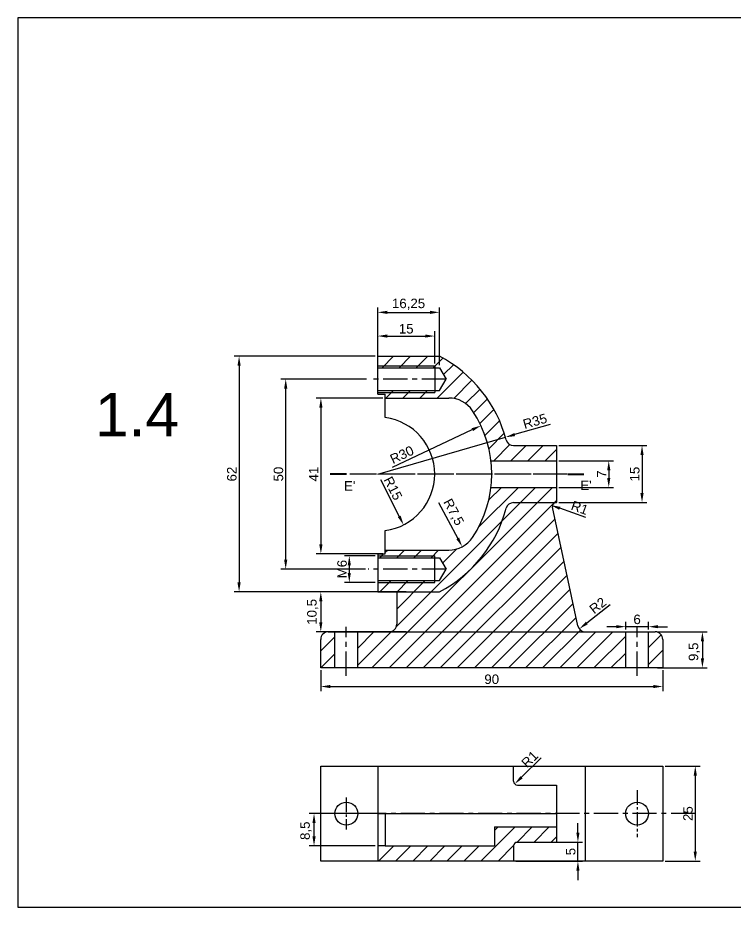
# Model space of a CAD drawing. Header units: inches. Extents: x 22 to 447, y 19 to 253.
# Drawn here: x 21.9 to 210.6, y 19.3 to 253.3 of the extents above; entities that cross this region are included whole.
import ezdxf

# ---------------------------------------------------------------- set-up
doc = ezdxf.new("R2010")
doc.units = ezdxf.units.IN
doc.header["$MEASUREMENT"] = 0
doc.linetypes.add('CENTER', pattern=[50.8, 31.75, -6.35, 6.35, -6.35])
doc.linetypes.add('CENTER2', pattern=[28.575, 19.05, -3.175, 3.175, -3.175])
doc.styles.get("Standard").update_dxf_attribs({"font": 'arial.ttf'})
doc.dimstyles.new('ISO-25', dxfattribs={"dimtxt": 2.5, "dimasz": 2.5, "dimexe": 1.25, "dimexo": 0.625, "dimtad": 1, "dimtxsty": 'Standard', "dimcen": 2.5, "dimclrd": 3, "dimclre": 3, "dimclrt": 3, "dimadec": 0, "dimazin": 0, "dimtfac": 1, "dimtmove": 0, "dimatfit": 3, "dimfxl": 1, "dimarcsym": 0})

# ---------------------------------------------------------------- blocks, each defined once
blk = doc.blocks.new('*D25')
at = {"color": 3, "lineweight": -2, "transparency": 16777216}
blk.add_line((117.27, 131.86), (122.24, 122.1), dxfattribs=at)
at = {"color": 3, "transparency": 16777216}
blk.add_solid([(122.61, 122.29), (121.87, 121.91), (123.38, 119.88)], dxfattribs=at)
at = {"layer": 'Defpoints', "color": 0, "transparency": 16777216}
for p in [(116.57, 133.24), (123.38, 119.88)]:
    blk.add_point(p, dxfattribs=at)
at = {"color": 3, "transparency": 16777216, "insert": (120.61, 129.5), "char_height": 2.5, "attachment_point": 5, "rotation": 297.0031}
blk.add_mtext('R15', dxfattribs=at)
blk = doc.blocks.new('*D26')
at = {"color": 3, "lineweight": -2, "transparency": 16777216}
blk.add_line((120.48, 135.08), (141.46, 144.93), dxfattribs=at)
at = {"color": 3, "transparency": 16777216}
blk.add_solid([(141.28, 145.31), (141.64, 144.55), (143.72, 145.99)], dxfattribs=at)
at = {"layer": 'Defpoints', "color": 0, "transparency": 16777216}
for p in [(143.72, 145.99), (116.57, 133.24)]:
    blk.add_point(p, dxfattribs=at)
at = {"color": 3, "transparency": 16777216, "insert": (122.94, 138.33), "char_height": 2.5, "attachment_point": 5, "rotation": 25.1588}
blk.add_mtext('R30', dxfattribs=at)
blk = doc.blocks.new('*D27')
at = {"color": 3, "lineweight": -2, "transparency": 16777216}
for p, q in [((161.96, 146.33), (152.6, 143.63)), ((116.57, 133.24), (150.2, 142.94))]:
    blk.add_line(p, q, dxfattribs=at)
at = {"color": 3, "transparency": 16777216}
blk.add_solid([(152.48, 144.03), (152.71, 143.23), (150.2, 142.94)], dxfattribs=at)
at = {"layer": 'Defpoints', "color": 0, "transparency": 16777216}
for p in [(150.2, 142.94), (116.57, 133.24)]:
    blk.add_point(p, dxfattribs=at)
at = {"color": 3, "transparency": 16777216, "insert": (157.95, 147.15), "char_height": 2.5, "attachment_point": 5, "rotation": 16.0857}
blk.add_mtext('R35', dxfattribs=at)
blk = doc.blocks.new('*D28')
at = {"color": 3, "lineweight": -2, "transparency": 16777216}
for p, q in [((164.19, 136.74), (178.61, 136.74)), ((177.36, 134.24), (177.36, 132.24)), ((164.19, 129.74), (178.61, 129.74))]:
    blk.add_line(p, q, dxfattribs=at)
at = {"color": 3, "transparency": 16777216}
for points in [[(176.94, 134.24), (177.78, 134.24), (177.36, 136.74)], [(176.94, 132.24), (177.78, 132.24), (177.36, 129.74)]]:
    blk.add_solid(points, dxfattribs=at)
at = {"layer": 'Defpoints', "color": 0, "transparency": 16777216}
for p in [(163.57, 136.74), (163.57, 129.74), (177.36, 129.74)]:
    blk.add_point(p, dxfattribs=at)
at = {"color": 3, "transparency": 16777216, "insert": (175.49, 133.24), "char_height": 2.5, "attachment_point": 5, "rotation": 90}
blk.add_mtext('7', dxfattribs=at)
blk = doc.blocks.new('*D29')
at = {"color": 3, "lineweight": -2, "transparency": 16777216}
for p, q in [((164.19, 140.74), (187.36, 140.74)), ((186.11, 138.24), (186.11, 128.24)), ((164.19, 125.74), (187.36, 125.74))]:
    blk.add_line(p, q, dxfattribs=at)
at = {"color": 3, "transparency": 16777216}
for points in [[(185.69, 138.24), (186.53, 138.24), (186.11, 140.74)], [(185.69, 128.24), (186.53, 128.24), (186.11, 125.74)]]:
    blk.add_solid(points, dxfattribs=at)
at = {"layer": 'Defpoints', "color": 0, "transparency": 16777216}
for p in [(163.57, 140.74), (163.57, 125.74), (186.11, 125.74)]:
    blk.add_point(p, dxfattribs=at)
at = {"color": 3, "transparency": 16777216, "insert": (184.21, 133.24), "char_height": 2.5, "attachment_point": 5, "rotation": 90}
blk.add_mtext('15', dxfattribs=at)
blk = doc.blocks.new('*D30')
at = {"color": 3, "lineweight": -2, "transparency": 16777216}
for p, q in [((124.07, 102.24), (100.35, 102.24)), ((101.6, 99.74), (101.6, 94.24)), ((124.07, 91.74), (100.35, 91.74))]:
    blk.add_line(p, q, dxfattribs=at)
at = {"color": 3, "transparency": 16777216}
for points in [[(101.19, 99.74), (102.02, 99.74), (101.6, 102.24)], [(101.19, 94.24), (102.02, 94.24), (101.6, 91.74)]]:
    blk.add_solid(points, dxfattribs=at)
at = {"layer": 'Defpoints', "color": 0, "transparency": 16777216}
for p in [(124.69, 102.24), (101.6, 91.74), (124.69, 91.74)]:
    blk.add_point(p, dxfattribs=at)
at = {"color": 3, "transparency": 16777216, "insert": (99.48, 96.99), "char_height": 2.5, "attachment_point": 5, "rotation": 90}
blk.add_mtext('10,5', dxfattribs=at)
blk = doc.blocks.new('*D31')
at = {"color": 3, "lineweight": -2, "transparency": 16777216}
for p, q in [((101.57, 81.62), (101.57, 76.1)), ((191.57, 81.62), (191.57, 76.1)), ((104.07, 77.35), (189.07, 77.35))]:
    blk.add_line(p, q, dxfattribs=at)
at = {"color": 3, "transparency": 16777216}
for points in [[(104.07, 77.76), (104.07, 76.93), (101.57, 77.35)], [(189.07, 77.76), (189.07, 76.93), (191.57, 77.35)]]:
    blk.add_solid(points, dxfattribs=at)
at = {"layer": 'Defpoints', "color": 0, "transparency": 16777216}
for p in [(101.57, 82.24), (191.57, 82.24), (191.57, 77.35)]:
    blk.add_point(p, dxfattribs=at)
at = {"color": 3, "transparency": 16777216, "insert": (146.57, 79.25), "char_height": 2.5, "attachment_point": 5}
blk.add_mtext('90', dxfattribs=at)
blk = doc.blocks.new('*D32')
at = {"color": 3, "lineweight": -2, "transparency": 16777216}
for p, q in [((181.82, 92.37), (181.82, 94.34)), ((187.82, 92.37), (187.82, 94.34)), ((179.32, 93.09), (176.82, 93.09)), ((187.82, 93.09), (181.82, 93.09)), ((190.32, 93.09), (192.82, 93.09))]:
    blk.add_line(p, q, dxfattribs=at)
at = {"color": 3, "transparency": 16777216}
for points in [[(179.32, 93.51), (179.32, 92.68), (181.82, 93.09)], [(190.32, 93.51), (190.32, 92.68), (187.82, 93.09)]]:
    blk.add_solid(points, dxfattribs=at)
at = {"layer": 'Defpoints', "color": 0, "transparency": 16777216}
for p in [(181.82, 93.09), (181.82, 91.74), (187.82, 91.74)]:
    blk.add_point(p, dxfattribs=at)
at = {"color": 3, "transparency": 16777216, "insert": (184.82, 95), "char_height": 2.5, "attachment_point": 5}
blk.add_mtext('6', dxfattribs=at)
blk = doc.blocks.new('*D33')
at = {"color": 3, "lineweight": -2, "transparency": 16777216}
for p, q in [((115.94, 111.74), (107.85, 111.74)), ((109.1, 109.24), (109.1, 107.24)), ((115.94, 104.74), (107.85, 104.74))]:
    blk.add_line(p, q, dxfattribs=at)
at = {"color": 3, "transparency": 16777216}
for points in [[(108.68, 109.24), (109.51, 109.24), (109.1, 111.74)], [(108.68, 107.24), (109.51, 107.24), (109.1, 104.74)]]:
    blk.add_solid(points, dxfattribs=at)
at = {"layer": 'Defpoints', "color": 0, "transparency": 16777216}
for p in [(116.57, 111.74), (109.1, 104.74), (116.57, 104.74)]:
    blk.add_point(p, dxfattribs=at)
at = {"color": 3, "transparency": 16777216, "insert": (107.2, 108.24), "char_height": 2.5, "attachment_point": 5, "rotation": 90}
blk.add_mtext('M6', dxfattribs=at)
blk = doc.blocks.new('*D34')
at = {"color": 3, "lineweight": -2, "transparency": 16777216}
for p, q in [((116.57, 162.37), (116.57, 170.81)), ((119.07, 169.56), (129.07, 169.56)), ((131.57, 162.37), (131.57, 170.81))]:
    blk.add_line(p, q, dxfattribs=at)
at = {"color": 3, "transparency": 16777216}
for points in [[(119.07, 169.98), (119.07, 169.14), (116.57, 169.56)], [(129.07, 169.98), (129.07, 169.14), (131.57, 169.56)]]:
    blk.add_solid(points, dxfattribs=at)
at = {"layer": 'Defpoints', "color": 0, "transparency": 16777216}
for p in [(131.57, 169.56), (116.57, 161.74), (131.57, 161.74)]:
    blk.add_point(p, dxfattribs=at)
at = {"color": 3, "transparency": 16777216, "insert": (124.07, 171.46), "char_height": 2.5, "attachment_point": 5}
blk.add_mtext('15', dxfattribs=at)
blk = doc.blocks.new('*D35')
at = {"color": 3, "lineweight": -2, "transparency": 16777216}
for p, q in [((116.57, 161.87), (116.57, 177.05)), ((119.07, 175.8), (130.31, 175.8)), ((132.81, 161.87), (132.81, 177.05))]:
    blk.add_line(p, q, dxfattribs=at)
at = {"color": 3, "transparency": 16777216}
for points in [[(119.07, 176.21), (119.07, 175.38), (116.57, 175.8)], [(130.31, 176.21), (130.31, 175.38), (132.81, 175.8)]]:
    blk.add_solid(points, dxfattribs=at)
at = {"layer": 'Defpoints', "color": 0, "transparency": 16777216}
for p in [(132.81, 175.8), (116.57, 161.24), (132.81, 161.24)]:
    blk.add_point(p, dxfattribs=at)
at = {"color": 3, "transparency": 16777216, "insert": (124.69, 177.92), "char_height": 2.5, "attachment_point": 5}
blk.add_mtext('16,25', dxfattribs=at)
blk = doc.blocks.new('*D36')
at = {"color": 3, "lineweight": -2, "transparency": 16777216}
blk.add_line((177.7, 98.81), (171.58, 94.05), dxfattribs=at)
at = {"color": 3, "transparency": 16777216}
blk.add_solid([(171.33, 94.38), (171.84, 93.72), (169.61, 92.51)], dxfattribs=at)
at = {"layer": 'Defpoints', "color": 0, "transparency": 16777216}
for p in [(171.19, 93.74), (169.61, 92.51)]:
    blk.add_point(p, dxfattribs=at)
at = {"color": 3, "transparency": 16777216, "insert": (174.48, 98.68), "char_height": 2.5, "attachment_point": 5, "rotation": 37.8539}
blk.add_mtext('R2', dxfattribs=at)
blk = doc.blocks.new('*D37')
at = {"color": 3, "lineweight": -2, "transparency": 16777216}
blk.add_line((171.35, 121.8), (164.47, 124.24), dxfattribs=at)
at = {"color": 3, "transparency": 16777216}
blk.add_solid([(164.61, 124.63), (164.34, 123.85), (162.12, 125.07)], dxfattribs=at)
at = {"layer": 'Defpoints', "color": 0, "transparency": 16777216}
for p in [(162.12, 125.07), (163.06, 124.74)]:
    blk.add_point(p, dxfattribs=at)
at = {"color": 3, "transparency": 16777216, "insert": (169.72, 124.38), "char_height": 2.5, "attachment_point": 5, "rotation": 340.5006}
blk.add_mtext('R1', dxfattribs=at)
blk = doc.blocks.new('*D38')
at = {"color": 3, "lineweight": -2, "transparency": 16777216}
blk.add_line((132.58, 125.78), (137.63, 116.33), dxfattribs=at)
at = {"color": 3, "transparency": 16777216}
blk.add_solid([(138, 116.53), (137.26, 116.13), (138.81, 114.13)], dxfattribs=at)
at = {"layer": 'Defpoints', "color": 0, "transparency": 16777216}
for p in [(135.28, 120.74), (138.81, 114.13)]:
    blk.add_point(p, dxfattribs=at)
at = {"color": 3, "transparency": 16777216, "insert": (136.39, 123.16), "char_height": 2.5, "attachment_point": 5, "rotation": 298.1255}
blk.add_mtext('R7,5', dxfattribs=at)
blk = doc.blocks.new('*D39')
at = {"color": 3, "lineweight": -2, "transparency": 16777216}
for p, q in [((117.94, 153.24), (100.37, 153.24)), ((101.62, 150.74), (101.62, 114.74)), ((117.94, 112.24), (100.37, 112.24))]:
    blk.add_line(p, q, dxfattribs=at)
at = {"color": 3, "transparency": 16777216}
for points in [[(101.2, 150.74), (102.04, 150.74), (101.62, 153.24)], [(101.2, 114.74), (102.04, 114.74), (101.62, 112.24)]]:
    blk.add_solid(points, dxfattribs=at)
at = {"layer": 'Defpoints', "color": 0, "transparency": 16777216}
for p in [(118.57, 153.24), (101.62, 112.24), (118.57, 112.24)]:
    blk.add_point(p, dxfattribs=at)
at = {"color": 3, "transparency": 16777216, "insert": (99.74, 133.24), "char_height": 2.5, "attachment_point": 5, "rotation": 90}
blk.add_mtext('41', dxfattribs=at)
blk = doc.blocks.new('*D40')
at = {"color": 3, "lineweight": -2, "transparency": 16777216}
for p, q in [((113.62, 158.24), (91.12, 158.24)), ((92.37, 110.74), (92.37, 155.74)), ((113.4, 108.24), (91.12, 108.24))]:
    blk.add_line(p, q, dxfattribs=at)
at = {"color": 3, "transparency": 16777216}
for points in [[(91.95, 155.74), (92.79, 155.74), (92.37, 158.24)], [(91.95, 110.74), (92.79, 110.74), (92.37, 108.24)]]:
    blk.add_solid(points, dxfattribs=at)
at = {"layer": 'Defpoints', "color": 0, "transparency": 16777216}
for p in [(92.37, 158.24), (114.25, 158.24), (114.02, 108.24)]:
    blk.add_point(p, dxfattribs=at)
at = {"color": 3, "transparency": 16777216, "insert": (90.47, 133.24), "char_height": 2.5, "attachment_point": 5, "rotation": 90}
blk.add_mtext('50', dxfattribs=at)
blk = doc.blocks.new('*D41')
at = {"color": 3, "lineweight": -2, "transparency": 16777216}
for p, q in [((115.94, 164.24), (78.85, 164.24)), ((80.1, 161.74), (80.1, 104.74)), ((115.94, 102.24), (78.85, 102.24))]:
    blk.add_line(p, q, dxfattribs=at)
at = {"color": 3, "transparency": 16777216}
for points in [[(79.68, 161.74), (80.52, 161.74), (80.1, 164.24)], [(79.68, 104.74), (80.52, 104.74), (80.1, 102.24)]]:
    blk.add_solid(points, dxfattribs=at)
at = {"layer": 'Defpoints', "color": 0, "transparency": 16777216}
for p in [(116.57, 164.24), (80.1, 102.24), (116.57, 102.24)]:
    blk.add_point(p, dxfattribs=at)
at = {"color": 3, "transparency": 16777216, "insert": (78.2, 133.24), "char_height": 2.5, "attachment_point": 5, "rotation": 90}
blk.add_mtext('62', dxfattribs=at)
blk = doc.blocks.new('*D42')
at = {"color": 3, "lineweight": -2, "transparency": 16777216}
for p, q in [((190.19, 91.74), (203.25, 91.74)), ((202, 89.24), (202, 84.74)), ((190.19, 82.24), (203.25, 82.24))]:
    blk.add_line(p, q, dxfattribs=at)
at = {"color": 3, "transparency": 16777216}
for points in [[(201.58, 89.24), (202.42, 89.24), (202, 91.74)], [(201.58, 84.74), (202.42, 84.74), (202, 82.24)]]:
    blk.add_solid(points, dxfattribs=at)
at = {"layer": 'Defpoints', "color": 0, "transparency": 16777216}
for p in [(189.57, 91.74), (189.57, 82.24), (202, 82.24)]:
    blk.add_point(p, dxfattribs=at)
at = {"color": 3, "transparency": 16777216, "insert": (199.87, 86.49), "char_height": 2.5, "attachment_point": 5, "rotation": 90}
blk.add_mtext('9,5', dxfattribs=at)
blk = doc.blocks.new('*D43')
at = {"color": 3, "lineweight": -2, "transparency": 16777216}
for p, q in [((115.94, 43.91), (98.57, 43.91)), ((99.82, 37.91), (99.82, 41.41)), ((115.94, 35.41), (98.57, 35.41))]:
    blk.add_line(p, q, dxfattribs=at)
at = {"color": 3, "transparency": 16777216}
for points in [[(99.4, 41.41), (100.24, 41.41), (99.82, 43.91)], [(99.4, 37.91), (100.24, 37.91), (99.82, 35.41)]]:
    blk.add_solid(points, dxfattribs=at)
at = {"layer": 'Defpoints', "color": 0, "transparency": 16777216}
for p in [(99.82, 43.91), (116.57, 43.91), (116.57, 35.41)]:
    blk.add_point(p, dxfattribs=at)
at = {"color": 3, "transparency": 16777216, "insert": (97.69, 39.4), "char_height": 2.5, "attachment_point": 5, "rotation": 90}
blk.add_mtext('8,5', dxfattribs=at)
blk = doc.blocks.new('*D44')
at = {"color": 3, "lineweight": -2, "transparency": 16777216}
for p, q in [((169.24, 38.91), (169.24, 41.41)), ((152.95, 36.41), (170.49, 36.41)), ((169.24, 31.41), (169.24, 36.41)), ((152.95, 31.41), (170.49, 31.41)), ((169.24, 28.91), (169.24, 26.41))]:
    blk.add_line(p, q, dxfattribs=at)
at = {"color": 3, "transparency": 16777216}
for points in [[(168.83, 38.91), (169.66, 38.91), (169.24, 36.41)], [(168.83, 28.91), (169.66, 28.91), (169.24, 31.41)]]:
    blk.add_solid(points, dxfattribs=at)
at = {"layer": 'Defpoints', "color": 0, "transparency": 16777216}
for p in [(152.33, 36.41), (169.24, 36.41), (152.33, 31.41)]:
    blk.add_point(p, dxfattribs=at)
at = {"color": 3, "transparency": 16777216, "insert": (167.35, 33.91), "char_height": 2.5, "attachment_point": 5, "rotation": 90}
blk.add_mtext('5', dxfattribs=at)
blk = doc.blocks.new('*D23')
at = {"color": 3, "lineweight": -2, "transparency": 16777216}
for p, q in [((192.19, 56.41), (201.37, 56.41)), ((200.12, 53.91), (200.12, 33.91)), ((192.19, 31.41), (201.37, 31.41))]:
    blk.add_line(p, q, dxfattribs=at)
at = {"color": 3, "transparency": 16777216}
for points in [[(199.7, 53.91), (200.54, 53.91), (200.12, 56.41)], [(199.7, 33.91), (200.54, 33.91), (200.12, 31.41)]]:
    blk.add_solid(points, dxfattribs=at)
at = {"layer": 'Defpoints', "color": 0, "transparency": 16777216}
for p in [(191.57, 56.41), (191.57, 31.41), (200.12, 31.41)]:
    blk.add_point(p, dxfattribs=at)
at = {"color": 3, "transparency": 16777216, "insert": (198.22, 43.91), "char_height": 2.5, "attachment_point": 5, "rotation": 90}
blk.add_mtext('25', dxfattribs=at)
blk = doc.blocks.new('*D24')
at = {"color": 3, "lineweight": -2, "transparency": 16777216}
blk.add_line((159.61, 58.57), (154.4, 53.46), dxfattribs=at)
at = {"color": 3, "transparency": 16777216}
blk.add_solid([(154.11, 53.76), (154.69, 53.16), (152.61, 51.71)], dxfattribs=at)
at = {"layer": 'Defpoints', "color": 0, "transparency": 16777216}
for p in [(152.61, 51.71), (153.33, 52.41)]:
    blk.add_point(p, dxfattribs=at)
at = {"color": 3, "transparency": 16777216, "insert": (156.58, 58.23), "char_height": 2.5, "attachment_point": 5, "rotation": 44.4423}
blk.add_mtext('R1', dxfattribs=at)

msp = doc.modelspace()

# ---------------------------------------------------------------- hatches: boundary and pattern name
h = msp.add_hatch()
h.set_pattern_fill('ANSI31', color=4)
h.set_pattern_definition([(45, (-482.3076, -16.7306), (-2.245064, 2.245064), [])])
h.paths.add_polyline_path([(131.567, 161.741), (116.567, 161.741), (116.567, 161.241), (131.567, 161.241)], flags=17)
h.paths.add_polyline_path([(131.567, 155.241), (116.567, 155.241), (116.567, 154.741), (131.567, 154.741)], flags=17)
h.paths.add_polyline_path([(132.815, 164.241), (116.567, 164.241), (116.567, 161.741), (131.567, 161.741), (131.567, 161.241), (132.815, 161.241), (134.547, 158.241), (132.815, 155.241), (131.567, 155.241), (131.567, 154.741), (116.567, 154.741), (116.567, 154.241), (118.567, 154.241), (118.567, 153.241), (135.275, 153.241, -0.2504917), (141.511, 149.907, -0.1185756), (146.362, 136.741), (163.567, 136.741), (163.567, 140.741), (152.326, 140.741, -0.3400495), (150.393, 142.227, 0.2101035)])
h.paths.add_polyline_path([(150.393, 124.254, -0.3400495), (152.326, 125.741), (163.567, 125.741), (163.567, 129.741), (146.362, 129.741, -0.1185756), (141.511, 116.574, -0.2504917), (135.275, 113.241), (118.567, 113.241), (118.567, 112.241), (116.567, 112.241), (116.567, 111.741), (131.567, 111.741), (131.567, 111.241), (132.815, 111.241), (134.547, 108.241), (132.815, 105.241), (131.567, 105.241), (131.567, 104.741), (116.567, 104.741), (116.567, 102.241), (132.815, 102.241, 0.2101035)])
h.paths.add_polyline_path([(131.567, 105.241), (116.567, 105.241), (116.567, 104.741), (131.567, 104.741)], flags=17)
h.paths.add_polyline_path([(131.567, 111.741), (116.567, 111.741), (116.567, 111.241), (131.567, 111.241)], flags=17)
h.paths.add_polyline_path([(162.589, 124.532, -0.4770469), (163.567, 125.741), (152.326, 125.741, 0.3400495), (150.393, 124.254, -0.2101035), (132.815, 102.241), (121.567, 102.241), (121.567, 93.741, -0.4142136), (119.567, 91.741), (171.186, 91.741, -0.3540531), (169.23, 93.324)])
h.paths.add_polyline_path([(181.817, 91.741), (111.317, 91.741), (111.317, 82.241), (181.817, 82.241)])
h.paths.add_polyline_path([(191.567, 89.741, 0.4142136), (189.567, 91.741), (187.817, 91.741), (187.817, 82.241), (191.567, 82.241)])
h.paths.add_polyline_path([(105.317, 91.741), (103.567, 91.741, 0.4142136), (101.567, 89.741), (101.567, 82.241), (105.317, 82.241)])
h = msp.add_hatch()
h.set_pattern_fill('ANSI31', color=4)
h.set_pattern_definition([(45, (-411.3066, -25.2306), (-2.245064, 2.245064), [])])
h.paths.add_polyline_path([(147.326, 35.408), (118.567, 35.408), (116.567, 35.408), (116.567, 31.408), (152.326, 31.408), (152.326, 35.408, -0.4142136), (153.326, 36.408), (163.567, 36.408), (163.567, 40.408), (147.326, 40.408)])

# ---------------------------------------------------------------- linework, layer by layer
for p, q in [((116.567, 154.241), (116.567, 164.241)), ((116.567, 164.241), (132.815, 164.241)), ((116.567, 161.741), (131.567, 161.741)), ((131.567, 161.741), (131.567, 154.741)), ((116.567, 161.241), (132.815, 161.241)), ((132.815, 161.241), (134.547, 158.241)), ((132.815, 155.241), (134.547, 158.241)), ((116.567, 155.241), (132.815, 155.241)), ((116.567, 154.741), (131.567, 154.741)), ((116.567, 154.241), (118.567, 154.241)), ((118.567, 148.107), (118.567, 154.241)), ((118.567, 153.241), (135.275, 153.241)), ((152.326, 140.741), (163.567, 140.741)), ((163.567, 140.741), (163.567, 125.741)), ((146.362, 136.741), (163.567, 136.741)), ((146.362, 129.741), (163.567, 129.741)), ((152.326, 125.741), (163.567, 125.741)), ((169.23, 93.324), (162.589, 124.532)), ((118.567, 112.241), (118.567, 118.374)), ((118.567, 113.241), (135.275, 113.241)), ((116.567, 112.241), (118.567, 112.241)), ((116.567, 112.241), (116.567, 102.241)), ((116.567, 111.741), (131.567, 111.741)), ((116.567, 111.241), (132.815, 111.241)), ((131.567, 104.741), (131.567, 111.741)), ((132.815, 111.241), (134.547, 108.241)), ((132.815, 105.241), (134.547, 108.241)), ((116.567, 105.241), (132.815, 105.241)), ((116.567, 104.741), (131.567, 104.741)), ((116.567, 102.241), (132.815, 102.241)), ((121.567, 102.241), (121.567, 93.741)), ((103.567, 91.741), (189.567, 91.741)), ((105.317, 82.241), (105.317, 91.741)), ((111.317, 82.241), (111.317, 91.741)), ((181.817, 82.241), (181.817, 91.741)), ((187.817, 82.241), (187.817, 91.741)), ((101.567, 82.241), (101.567, 89.741)), ((191.567, 89.741), (191.567, 82.241)), ((191.567, 82.241), (101.567, 82.241)), ((101.567, 31.408), (101.567, 56.408)), ((101.567, 56.408), (191.567, 56.408)), ((116.567, 56.408), (116.567, 31.408)), ((152.326, 52.408), (152.326, 56.408)), ((171.186, 56.408), (171.186, 31.408)), ((191.567, 56.408), (191.567, 31.408)), ((153.326, 51.408), (163.567, 51.408)), ((163.567, 51.408), (163.567, 36.408)), ((116.567, 43.908), (163.567, 43.908)), ((118.567, 43.908), (118.567, 35.408)), ((147.326, 40.408), (163.567, 40.408)), ((147.326, 40.408), (147.326, 35.408)), ((118.567, 35.408), (116.567, 35.408)), ((118.567, 35.408), (147.326, 35.408)), ((152.326, 35.408), (152.326, 31.408)), ((153.326, 36.408), (163.567, 36.408)), ((191.567, 31.408), (101.567, 31.408))]:
    msp.add_line(p, q)
at = {"color": 1, "linetype": 'CENTER', "ltscale": 0.2}
for p, q in [((134.547, 158.241), (114.248, 158.241)), ((164.528, 133.241), (114.119, 133.241)), ((134.547, 108.241), (114.024, 108.241)), ((108.317, 80.2), (108.317, 93.094)), ((184.817, 80.2), (184.817, 93.094)), ((200.118, 43.908), (99.95, 43.908))]:
    msp.add_line(p, q, dxfattribs=at)
at = {"color": 6, "lineweight": 40}
for p, q in [((108.382, 133.241), (104.101, 133.241)), ((170.841, 133.166), (166.56, 133.166))]:
    msp.add_line(p, q, dxfattribs=at)
at = {"color": 7, "linetype": 'CENTER', "ltscale": 0.2}
msp.add_line((166.389, 133.241), (109.096, 133.241), dxfattribs=at)
at = {"color": 1, "linetype": 'CENTER2', "ltscale": 0.2}
for p, q in [((184.817, 50.04), (184.817, 37.739)), ((108.317, 48.127), (108.317, 39.69))]:
    msp.add_line(p, q, dxfattribs=at)
msp.add_lwpolyline([(21.883, 19.282), (446.813, 19.282), (446.813, 253.3), (21.883, 253.3)], close=True)
at = {"color": 6}
for points in [[(106.242, 133.241, 0, 2, 0), (106.242, 130.646, 0, 0, 0), (106.242, 127.708, 0, 0, 0)], [(168.7, 133.166, 0, 2, 0), (168.7, 130.578, 0, 0, 0), (168.7, 127.64, 0, 0, 0)]]:
    msp.add_lwpolyline(points, format="xyseb", dxfattribs=at)
for centre in [(108.317, 43.908), (184.817, 43.908)]:
    msp.add_circle(centre, 3)
for centre, radius, start, end in [((116.567, 133.241), 35, 14.87771, 62.33955), ((135.275, 145.741), 7.5, 33.74899, 90), ((116.567, 133.241), 30, 326.25101, 33.74899), ((116.567, 133.241), 15, 277.66226, 82.33774), ((152.326, 142.741), 2, 194.87771, 270), ((116.567, 133.241), 35, 297.66045, 345.12229), ((152.326, 123.741), 2, 90, 165.12229), ((163.567, 124.741), 1, 90, 192.01333), ((135.275, 120.741), 7.5, 270, 326.25101), ((119.567, 93.741), 2, 270, 0), ((103.567, 89.741), 2, 90, 180), ((171.186, 93.741), 2, 192.01333, 270), ((189.567, 89.741), 2, 0, 90), ((153.326, 52.408), 1, 180, 270), ((153.326, 35.408), 1, 90, 180)]:
    msp.add_arc(centre, radius, start, end)

# ---------------------------------------------------------------- texts
at = {"insert": (42.189, 154.601), "char_height": 11.3956, "attachment_point": 1}
msp.add_mtext_dynamic_manual_height_columns('1.4', width=276.87178, gutter_width=56.978, heights=[0], dxfattribs=at)
at = {"color": 6, "char_height": 2.5, "attachment_point": 1}
for insert in [(107.71, 131.382), (169.855, 131.532)]:
    msp.add_mtext_dynamic_manual_height_columns("E'", width=1.99559, gutter_width=12.5, heights=[0], dxfattribs=dict(at, insert=insert))

# ---------------------------------------------------------------- dimensions: what is measured, and where the dimension line sits
for base, p1, p2, picture, middle in [((132.815, 175.796), (116.567, 161.241), (132.815, 161.241), '*D35', (124.691, 175.796)), ((131.567, 169.561), (116.567, 161.741), (131.567, 161.741), '*D34', (124.067, 169.561)), ((181.817, 93.094), (187.817, 91.741), (181.817, 91.741), '*D32', (184.817, 93.094)), ((191.567, 77.346), (101.567, 82.241), (191.567, 82.241), '*D31', (146.567, 77.346))]:
    dim = msp.add_linear_dim(base=base, p1=p1, p2=p2, dimstyle='ISO-25')
    dim.commit()
    dim.dimension.update_dxf_attribs({"geometry": picture, "text_midpoint": middle, "dimtype": 160})
for base, p1, p2, picture, middle in [((80.101, 102.241), (116.567, 164.241), (116.567, 102.241), '*D41', (80.101, 133.241)), ((92.371, 158.241), (114.024, 108.241), (114.248, 158.241), '*D40', (92.371, 133.241)), ((101.62, 112.241), (118.567, 153.241), (118.567, 112.241), '*D39', (101.62, 133.241)), ((186.11, 125.741), (163.567, 140.741), (163.567, 125.741), '*D29', (186.11, 133.241)), ((177.361, 129.741), (163.567, 136.741), (163.567, 129.741), '*D28', (177.361, 133.241)), ((101.603, 91.741), (124.691, 102.241), (124.691, 91.741), '*D30', (101.603, 96.991)), ((202.001, 82.241), (189.567, 91.741), (189.567, 82.241), '*D42', (202.001, 86.488)), ((99.819, 43.908), (116.567, 35.408), (116.567, 43.908), '*D43', (99.819, 39.396)), ((169.242, 36.408), (152.326, 31.408), (152.326, 36.408), '*D44', (169.242, 33.908))]:
    dim = msp.add_linear_dim(base=base, p1=p1, p2=p2, angle=90, dimstyle='ISO-25')
    dim.commit()
    dim.dimension.update_dxf_attribs({"geometry": picture, "text_midpoint": middle, "dimtype": 160})
dim = msp.add_radius_dim(center=(116.567, 133.241), mpoint=(150.196, 142.938), dimstyle='ISO-25')
dim.commit()
dim.dimension.update_dxf_attribs({"geometry": '*D27', "text_midpoint": (157.953, 147.155)})
for center, mpoint, picture, middle in [((116.567, 133.241), (143.721, 145.994), '*D26', (123.747, 136.613)), ((116.567, 133.241), (123.377, 119.876), '*D25', (118.913, 128.637)), ((135.275, 120.741), (138.811, 114.126), '*D38', (134.518, 122.157)), ((163.06, 124.741), (162.117, 125.074), '*D37', (169.092, 122.604)), ((171.186, 93.741), (169.607, 92.513), '*D36', (175.63, 97.194)), ((153.326, 52.408), (152.612, 51.708), '*D24', (157.895, 56.889))]:
    dim = msp.add_radius_dim(center=center, mpoint=mpoint, dimstyle='ISO-25')
    dim.commit()
    dim.dimension.update_dxf_attribs({"geometry": picture, "text_midpoint": middle, "dimtype": 164})
dim = msp.add_linear_dim(base=(109.097, 104.741), p1=(116.567, 111.741), p2=(116.567, 104.741), angle=90, text='M6', dimstyle='ISO-25')
dim.commit()
dim.dimension.update_dxf_attribs({"geometry": '*D33', "text_midpoint": (109.097, 108.241), "dimtype": 160})
dim = msp.add_linear_dim(base=(200.118, 31.408), p1=(191.567, 56.408), p2=(191.567, 31.408), angle=90, dimstyle='ISO-25')
dim.commit()
dim.dimension.update_dxf_attribs({"geometry": '*D23', "text_midpoint": (198.217, 43.908)})

doc.saveas('drawing.dxf')
